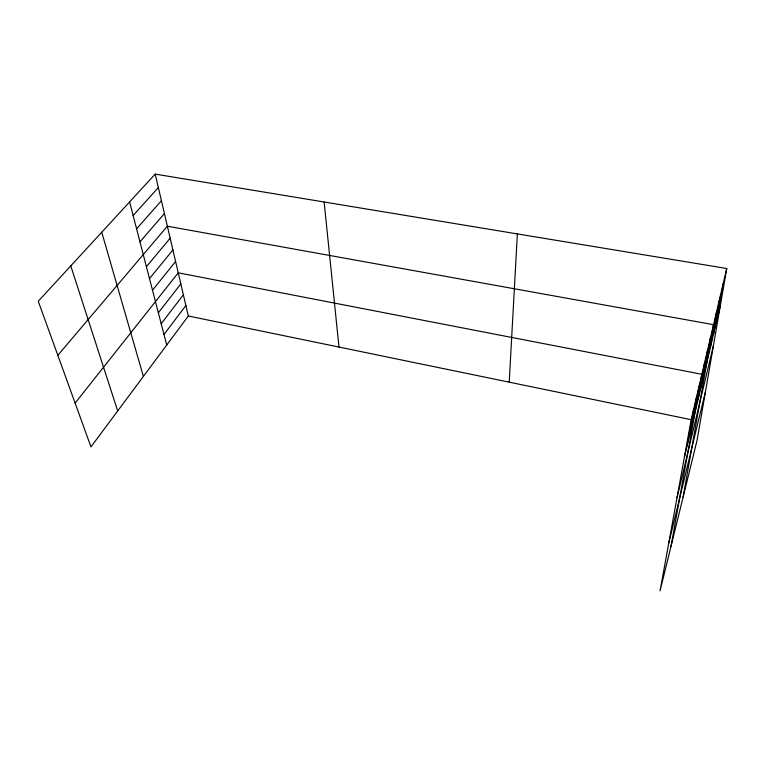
<?xml version="1.0" encoding="UTF-8"?>
<svg xmlns="http://www.w3.org/2000/svg" width="765" height="765" viewBox="0 0 765 765"><rect width="100%" height="100%" fill="white"/><g stroke="black" fill="none" stroke-linecap="round" stroke-linejoin="round"><path stroke-width="1.15" d="M509.213 382.165L517.37 233.918M726.75 268.496L697.039 440.458L660.061 590.896L691.197 419.698L726.75 268.496L155.209 174.104L38.25 301.247L90.968 446.884L188.324 315.993L155.209 174.104M713.515 334.305L719.98 297.279M716.91 319.99L723.327 283.06M683.078 497.24L713.535 324.685L167.363 226.201L57.824 355.323M710.197 348.266L716.719 311.145M700.931 387.358L707.577 350.054M703.915 374.774L710.522 337.518M670.972 546.506L701.878 374.295L178.245 272.818L75.123 403.117M698.015 399.646L704.689 362.314M687.008 446.081L693.779 408.711M689.667 434.864L696.418 397.494M692.382 423.399L699.114 386.019M684.407 457.049L720.391 305.292M676.996 497.805L713.372 345.895M668.734 543.169L705.473 391.661M163.987 334.496L185.876 305.503M161.195 323.748L183.38 294.812M158.355 312.789L180.836 283.92M152.503 290.212L175.606 261.496M149.491 278.575L172.909 249.964M146.411 266.708L170.165 238.192M139.966 241.855L164.418 213.578M136.591 228.831L161.415 200.698M133.139 215.529L158.345 187.54M188.324 315.993L691.197 419.698M70.772 265.895L117.686 410.968M101.745 232.225L143.38 376.418M129.61 201.922L166.722 345.044M324.14 202.008L338.981 347.061"/></g></svg>
